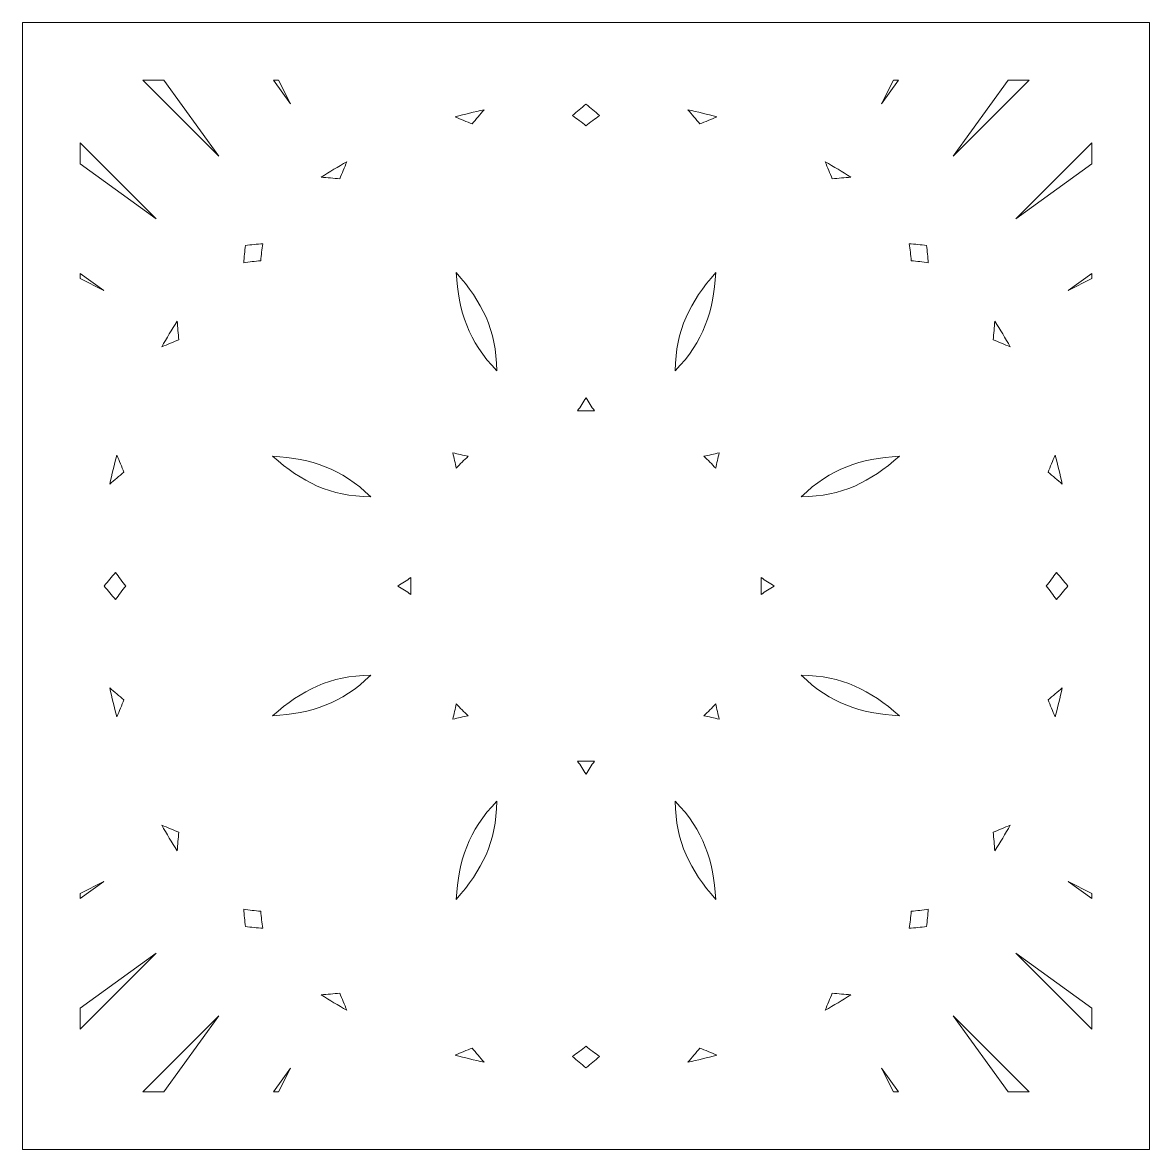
# Model space of a CAD drawing. Header units: centimetres. Extents: x -41.6 to 41.6, y -41.6 to 42.8.
# Drawn here: x -41.58 to -16.18, y -41.58 to -16.18 of the extents above; entities that cross this region are included whole.
import ezdxf

# ---------------------------------------------------------------- set-up
doc = ezdxf.new("R2010")
doc.units = ezdxf.units.CM
doc.header["$MEASUREMENT"] = 0
doc.layers.add('layer 1', color=7, linetype='Continuous')

msp = doc.modelspace()

# ---------------------------------------------------------------- linework, layer by layer
at = {"layer": 'layer 1', "color": 250, "lineweight": 9}
for points, knots in [([(-41.58355, -16.18353), (-41.58355, -16.18353), (-41.58354, -41.58354), (-41.58354, -41.58354), (-41.58354, -41.58354), (-41.58354, -41.58354), (-16.18354, -41.58354), (-16.18354, -41.58354), (-16.18354, -41.58354), (-16.18354, -41.58354), (-16.18354, -16.18354), (-16.18354, -16.18354), (-16.18354, -16.18354), (-16.18354, -16.18354), (-41.58355, -16.18353), (-41.58355, -16.18353)], [0, 0, 0, 0, 0.2, 0.2, 0.2, 0.2, 0.4, 0.4, 0.4, 0.4, 0.6, 0.6, 0.6, 0.6, 1, 1, 1, 1]), ([(-37.16104, -19.1918), (-37.16104, -19.1918), (-38.8693, -17.48354), (-38.8693, -17.48354), (-38.8693, -17.48354), (-38.8693, -17.48354), (-38.40217, -17.48354), (-38.40217, -17.48354), (-38.40217, -17.48354), (-38.40217, -17.48354), (-37.16104, -19.1918), (-37.16104, -19.1918)], [0, 0, 0, 0, 0.25, 0.25, 0.25, 0.25, 0.5, 0.5, 0.5, 0.5, 1, 1, 1, 1]), ([(-35.54298, -18.01627), (-35.54298, -18.01627), (-35.93003, -17.48353), (-35.93003, -17.48353), (-35.93003, -17.48353), (-35.93003, -17.48353), (-35.81443, -17.48354), (-35.81443, -17.48354), (-35.81443, -17.48354), (-35.81443, -17.48354), (-35.54298, -18.01627), (-35.54298, -18.01627)], [0, 0, 0, 0, 0.25, 0.25, 0.25, 0.25, 0.5, 0.5, 0.5, 0.5, 1, 1, 1, 1]), ([(-21.83691, -17.48353), (-21.83691, -17.48353), (-22.22397, -18.01627), (-22.22397, -18.01627), (-22.22397, -18.01627), (-22.22397, -18.01627), (-21.95252, -17.48354), (-21.95252, -17.48354), (-21.95252, -17.48354), (-21.95252, -17.48354), (-21.83691, -17.48353), (-21.83691, -17.48353)], [0, 0, 0, 0, 0.25, 0.25, 0.25, 0.25, 0.5, 0.5, 0.5, 0.5, 1, 1, 1, 1]), ([(-20.6059, -19.1918), (-20.6059, -19.1918), (-19.36478, -17.48354), (-19.36478, -17.48354), (-19.36478, -17.48354), (-19.36478, -17.48354), (-18.89765, -17.48354), (-18.89765, -17.48354), (-18.89765, -17.48354), (-18.89765, -17.48354), (-20.6059, -19.1918), (-20.6059, -19.1918)], [0, 0, 0, 0, 0.25, 0.25, 0.25, 0.25, 0.5, 0.5, 0.5, 0.5, 1, 1, 1, 1]), ([(-28.88358, -18.51467), (-28.98285, -18.43224), (-29.08409, -18.35384), (-29.18792, -18.27896), (-29.18792, -18.27896), (-29.08827, -18.19233), (-28.98677, -18.10784), (-28.88356, -18.02552), (-28.88356, -18.02552), (-28.78035, -18.10784), (-28.67884, -18.19233), (-28.5792, -18.27895), (-28.5792, -18.27895), (-28.68304, -18.35383), (-28.78429, -18.43223), (-28.88358, -18.51467)], [0, 0, 0, 0, 0.2, 0.2, 0.2, 0.2, 0.4, 0.4, 0.4, 0.4, 0.6, 0.6, 0.6, 0.6, 1, 1, 1, 1]), ([(-31.44811, -18.46885), (-31.57353, -18.41838), (-31.70113, -18.36649), (-31.83161, -18.31059), (-31.83161, -18.31059), (-31.61609, -18.25071), (-31.39913, -18.19741), (-31.181, -18.15092), (-31.181, -18.15092), (-31.27234, -18.25519), (-31.36141, -18.36119), (-31.44811, -18.46885)], [0, 0, 0, 0, 0.25, 0.25, 0.25, 0.25, 0.5, 0.5, 0.5, 0.5, 1, 1, 1, 1]), ([(-26.31895, -18.46886), (-26.40565, -18.3612), (-26.49472, -18.2552), (-26.58607, -18.15093), (-26.58607, -18.15093), (-26.36795, -18.19741), (-26.15099, -18.25072), (-25.93547, -18.31059), (-25.93547, -18.31059), (-26.06593, -18.36648), (-26.19354, -18.41838), (-26.31895, -18.46886)], [0, 0, 0, 0, 0.25, 0.25, 0.25, 0.25, 0.5, 0.5, 0.5, 0.5, 1, 1, 1, 1]), ([(-38.5753, -20.60597), (-38.5753, -20.60597), (-40.28355, -19.36484), (-40.28355, -19.36484), (-40.28355, -19.36484), (-40.28355, -19.36484), (-40.28355, -18.89771), (-40.28355, -18.89771), (-40.28355, -18.89771), (-40.28355, -18.89771), (-38.5753, -20.60597), (-38.5753, -20.60597)], [0, 0, 0, 0, 0.25, 0.25, 0.25, 0.25, 0.5, 0.5, 0.5, 0.5, 1, 1, 1, 1]), ([(-19.19173, -20.60605), (-19.19173, -20.60605), (-17.48348, -18.8978), (-17.48348, -18.8978), (-17.48348, -18.8978), (-17.48348, -18.8978), (-17.48348, -19.36493), (-17.48348, -19.36493), (-17.48348, -19.36493), (-17.48348, -19.36493), (-19.19173, -20.60605), (-19.19173, -20.60605)], [0, 0, 0, 0, 0.25, 0.25, 0.25, 0.25, 0.5, 0.5, 0.5, 0.5, 1, 1, 1, 1]), ([(-34.27453, -19.32126), (-34.32746, -19.45358), (-34.38121, -19.58097), (-34.43439, -19.70581), (-34.43439, -19.70581), (-34.57225, -19.69095), (-34.71061, -19.67894), (-34.84937, -19.66979), (-34.84937, -19.66979), (-34.66054, -19.54732), (-34.46891, -19.43099), (-34.27453, -19.32126)], [0, 0, 0, 0, 0.25, 0.25, 0.25, 0.25, 0.5, 0.5, 0.5, 0.5, 1, 1, 1, 1]), ([(-23.33268, -19.70581), (-23.38585, -19.58099), (-23.43958, -19.4536), (-23.4925, -19.3213), (-23.4925, -19.3213), (-23.29815, -19.43102), (-23.10652, -19.54732), (-22.91773, -19.66979), (-22.91773, -19.66979), (-23.05647, -19.67896), (-23.19483, -19.69094), (-23.33268, -19.70581)], [0, 0, 0, 0, 0.25, 0.25, 0.25, 0.25, 0.5, 0.5, 0.5, 0.5, 1, 1, 1, 1]), ([(-36.21547, -21.55165), (-36.34395, -21.56356), (-36.47098, -21.57972), (-36.59735, -21.60019), (-36.59735, -21.60019), (-36.58814, -21.46846), (-36.57611, -21.33695), (-36.56134, -21.20576), (-36.56134, -21.20576), (-36.43015, -21.19098), (-36.29863, -21.17896), (-36.16692, -21.16974), (-36.16692, -21.16974), (-36.1874, -21.29612), (-36.20356, -21.42316), (-36.21547, -21.55165)], [0, 0, 0, 0, 0.2, 0.2, 0.2, 0.2, 0.4, 0.4, 0.4, 0.4, 0.6, 0.6, 0.6, 0.6, 1, 1, 1, 1]), ([(-21.55167, -21.55162), (-21.56358, -21.42314), (-21.57974, -21.29611), (-21.60021, -21.16974), (-21.60021, -21.16974), (-21.46848, -21.17896), (-21.33697, -21.19099), (-21.20578, -21.20576), (-21.20578, -21.20576), (-21.191, -21.33694), (-21.17898, -21.46846), (-21.16976, -21.60017), (-21.16976, -21.60017), (-21.29614, -21.5797), (-21.42318, -21.56353), (-21.55167, -21.55162)], [0, 0, 0, 0, 0.2, 0.2, 0.2, 0.2, 0.4, 0.4, 0.4, 0.4, 0.6, 0.6, 0.6, 0.6, 1, 1, 1, 1]), ([(-39.75083, -22.22403), (-39.75083, -22.22403), (-40.28355, -21.95258), (-40.28355, -21.95258), (-40.28355, -21.95258), (-40.28355, -21.95258), (-40.28356, -21.83698), (-40.28356, -21.83698), (-40.28356, -21.83698), (-40.28356, -21.83698), (-39.75083, -22.22403), (-39.75083, -22.22403)], [0, 0, 0, 0, 0.25, 0.25, 0.25, 0.25, 0.5, 0.5, 0.5, 0.5, 1, 1, 1, 1]), ([(-30.8925, -24.0334), (-31.53947, -23.36511), (-31.75334, -22.70231), (-31.80929, -21.82011), (-31.80929, -21.82011), (-31.22504, -22.48347), (-30.90758, -23.10338), (-30.8925, -24.0334)], [0, 0, 0, 0, 0.33333333, 0.33333333, 0.33333333, 0.33333333, 1, 1, 1, 1]), ([(-26.87449, -24.03341), (-26.85942, -23.10338), (-26.54197, -22.48348), (-25.95773, -21.82011), (-25.95773, -21.82011), (-26.01367, -22.70231), (-26.22752, -23.36512), (-26.87449, -24.03341)], [0, 0, 0, 0, 0.33333333, 0.33333333, 0.33333333, 0.33333333, 1, 1, 1, 1]), ([(-17.48348, -21.95267), (-17.48348, -21.95267), (-18.0162, -22.22412), (-18.0162, -22.22412), (-18.0162, -22.22412), (-18.0162, -22.22412), (-17.48347, -21.83706), (-17.48347, -21.83706), (-17.48347, -21.83706), (-17.48347, -21.83706), (-17.48348, -21.95267), (-17.48348, -21.95267)], [0, 0, 0, 0, 0.25, 0.25, 0.25, 0.25, 0.5, 0.5, 0.5, 0.5, 1, 1, 1, 1]), ([(-38.06126, -23.33267), (-38.18608, -23.38585), (-38.31349, -23.43959), (-38.4458, -23.49252), (-38.4458, -23.49252), (-38.33608, -23.29814), (-38.21977, -23.1065), (-38.09729, -22.91769), (-38.09729, -22.91769), (-38.08813, -23.05645), (-38.07613, -23.19482), (-38.06126, -23.33267)], [0, 0, 0, 0, 0.25, 0.25, 0.25, 0.25, 0.5, 0.5, 0.5, 0.5, 1, 1, 1, 1]), ([(-19.3213, -23.49252), (-19.4536, -23.43959), (-19.58099, -23.38586), (-19.70582, -23.33268), (-19.70582, -23.33268), (-19.69096, -23.19483), (-19.67896, -23.05648), (-19.66979, -22.91773), (-19.66979, -22.91773), (-19.54733, -23.10653), (-19.43102, -23.29816), (-19.3213, -23.49252)], [0, 0, 0, 0, 0.25, 0.25, 0.25, 0.25, 0.5, 0.5, 0.5, 0.5, 1, 1, 1, 1]), ([(-28.69271, -24.93855), (-28.81927, -24.93233), (-28.94659, -24.93222), (-29.07423, -24.93838), (-29.07423, -24.93838), (-29.00922, -24.83969), (-28.94553, -24.7402), (-28.88351, -24.63972), (-28.88351, -24.63972), (-28.82147, -24.74024), (-28.75776, -24.8398), (-28.69271, -24.93855)], [0, 0, 0, 0, 0.25, 0.25, 0.25, 0.25, 0.5, 0.5, 0.5, 0.5, 1, 1, 1, 1]), ([(-31.80804, -26.22876), (-31.83185, -26.11301), (-31.85718, -25.99762), (-31.88437, -25.88272), (-31.88437, -25.88272), (-31.76942, -25.90993), (-31.65397, -25.93528), (-31.53815, -25.9591), (-31.53815, -25.9591), (-31.63204, -26.04421), (-31.72214, -26.13415), (-31.80804, -26.22876)], [0, 0, 0, 0, 0.25, 0.25, 0.25, 0.25, 0.5, 0.5, 0.5, 0.5, 1, 1, 1, 1]), ([(-25.95903, -26.22893), (-26.04414, -26.13504), (-26.13409, -26.04494), (-26.2287, -25.95904), (-26.2287, -25.95904), (-26.11294, -25.93523), (-25.99756, -25.9099), (-25.88266, -25.88271), (-25.88266, -25.88271), (-25.90986, -25.99766), (-25.93521, -26.11311), (-25.95903, -26.22893)], [0, 0, 0, 0, 0.25, 0.25, 0.25, 0.25, 0.5, 0.5, 0.5, 0.5, 1, 1, 1, 1]), ([(-39.29821, -26.31895), (-39.40587, -26.40565), (-39.51188, -26.49473), (-39.61616, -26.58608), (-39.61616, -26.58608), (-39.56968, -26.36795), (-39.51634, -26.15097), (-39.45647, -25.93544), (-39.45647, -25.93544), (-39.40058, -26.06592), (-39.34869, -26.19353), (-39.29821, -26.31895)], [0, 0, 0, 0, 0.25, 0.25, 0.25, 0.25, 0.5, 0.5, 0.5, 0.5, 1, 1, 1, 1]), ([(-33.73367, -26.87455), (-34.6637, -26.85949), (-35.2836, -26.54203), (-35.94697, -25.95779), (-35.94697, -25.95779), (-35.06477, -26.01373), (-34.40196, -26.22759), (-33.73367, -26.87455)], [0, 0, 0, 0, 0.33333333, 0.33333333, 0.33333333, 0.33333333, 1, 1, 1, 1]), ([(-21.82005, -25.95779), (-22.48341, -26.54204), (-23.10331, -26.8595), (-24.03333, -26.87458), (-24.03333, -26.87458), (-23.36505, -26.22761), (-22.70224, -26.01374), (-21.82005, -25.95779)], [0, 0, 0, 0, 0.33333333, 0.33333333, 0.33333333, 0.33333333, 1, 1, 1, 1]), ([(-18.46886, -26.31895), (-18.41839, -26.19355), (-18.3665, -26.06594), (-18.31061, -25.93547), (-18.31061, -25.93547), (-18.25074, -26.15098), (-18.19743, -26.36793), (-18.15094, -26.58606), (-18.15094, -26.58606), (-18.25521, -26.49471), (-18.36121, -26.40564), (-18.46886, -26.31895)], [0, 0, 0, 0, 0.25, 0.25, 0.25, 0.25, 0.5, 0.5, 0.5, 0.5, 1, 1, 1, 1]), ([(-39.25242, -28.88356), (-39.33485, -28.98283), (-39.41325, -29.08407), (-39.48814, -29.1879), (-39.48814, -29.1879), (-39.57476, -29.08825), (-39.65926, -28.98675), (-39.74158, -28.88354), (-39.74158, -28.88354), (-39.65926, -28.78033), (-39.57476, -28.67882), (-39.48814, -28.57918), (-39.48814, -28.57918), (-39.41327, -28.68302), (-39.33486, -28.78427), (-39.25242, -28.88356)], [0, 0, 0, 0, 0.2, 0.2, 0.2, 0.2, 0.4, 0.4, 0.4, 0.4, 0.6, 0.6, 0.6, 0.6, 1, 1, 1, 1]), ([(-32.8287, -29.07429), (-32.92739, -29.00929), (-33.02688, -28.9456), (-33.12736, -28.88358), (-33.12736, -28.88358), (-33.02684, -28.82153), (-32.92728, -28.75782), (-32.82853, -28.69277), (-32.82853, -28.69277), (-32.83475, -28.81934), (-32.83486, -28.94665), (-32.8287, -29.07429)], [0, 0, 0, 0, 0.25, 0.25, 0.25, 0.25, 0.5, 0.5, 0.5, 0.5, 1, 1, 1, 1]), ([(-24.93848, -29.07437), (-24.93227, -28.94781), (-24.93216, -28.82049), (-24.93832, -28.69285), (-24.93832, -28.69285), (-24.83963, -28.75786), (-24.74013, -28.82155), (-24.63966, -28.88357), (-24.63966, -28.88357), (-24.74017, -28.94561), (-24.83973, -29.00932), (-24.93848, -29.07437)], [0, 0, 0, 0, 0.25, 0.25, 0.25, 0.25, 0.5, 0.5, 0.5, 0.5, 1, 1, 1, 1]), ([(-18.27897, -29.1879), (-18.35385, -29.08406), (-18.43225, -28.9828), (-18.51469, -28.88352), (-18.51469, -28.88352), (-18.43226, -28.78425), (-18.35386, -28.683), (-18.27898, -28.57917), (-18.27898, -28.57917), (-18.19235, -28.67882), (-18.10786, -28.78033), (-18.02554, -28.88354), (-18.02554, -28.88354), (-18.10786, -28.98675), (-18.19235, -29.08825), (-18.27897, -29.1879)], [0, 0, 0, 0, 0.2, 0.2, 0.2, 0.2, 0.4, 0.4, 0.4, 0.4, 0.6, 0.6, 0.6, 0.6, 1, 1, 1, 1]), ([(-33.73368, -30.89256), (-34.40197, -31.53954), (-35.06477, -31.7534), (-35.94697, -31.80935), (-35.94697, -31.80935), (-35.28361, -31.22511), (-34.6637, -30.90764), (-33.73368, -30.89256)], [0, 0, 0, 0, 0.33333333, 0.33333333, 0.33333333, 0.33333333, 1, 1, 1, 1]), ([(-21.82005, -31.80935), (-22.70224, -31.75341), (-23.36506, -31.53956), (-24.03335, -30.89259), (-24.03335, -30.89259), (-23.10331, -30.90766), (-22.48341, -31.22511), (-21.82005, -31.80935)], [0, 0, 0, 0, 0.33333333, 0.33333333, 0.33333333, 0.33333333, 1, 1, 1, 1]), ([(-39.29821, -31.44811), (-39.34869, -31.57352), (-39.40058, -31.70113), (-39.45648, -31.83161), (-39.45648, -31.83161), (-39.51636, -31.61609), (-39.56967, -31.39913), (-39.61616, -31.18098), (-39.61616, -31.18098), (-39.51188, -31.27233), (-39.40588, -31.3614), (-39.29821, -31.44811)], [0, 0, 0, 0, 0.25, 0.25, 0.25, 0.25, 0.5, 0.5, 0.5, 0.5, 1, 1, 1, 1]), ([(-18.31061, -31.83159), (-18.3665, -31.70112), (-18.41838, -31.57352), (-18.46886, -31.44811), (-18.46886, -31.44811), (-18.36121, -31.36142), (-18.25521, -31.27236), (-18.15094, -31.18102), (-18.15094, -31.18102), (-18.19741, -31.39913), (-18.25075, -31.61608), (-18.31061, -31.83159)], [0, 0, 0, 0, 0.25, 0.25, 0.25, 0.25, 0.5, 0.5, 0.5, 0.5, 1, 1, 1, 1]), ([(-31.53832, -31.8081), (-31.65407, -31.83192), (-31.76946, -31.85725), (-31.88436, -31.88443), (-31.88436, -31.88443), (-31.85715, -31.76948), (-31.8318, -31.65403), (-31.80798, -31.53821), (-31.80798, -31.53821), (-31.72287, -31.6321), (-31.63293, -31.7222), (-31.53832, -31.8081)], [0, 0, 0, 0, 0.25, 0.25, 0.25, 0.25, 0.5, 0.5, 0.5, 0.5, 1, 1, 1, 1]), ([(-25.88265, -31.88442), (-25.9976, -31.85722), (-26.11305, -31.83187), (-26.22887, -31.80805), (-26.22887, -31.80805), (-26.13498, -31.72294), (-26.04488, -31.63299), (-25.95898, -31.53838), (-25.95898, -31.53838), (-25.93516, -31.65414), (-25.90983, -31.76952), (-25.88265, -31.88442)], [0, 0, 0, 0, 0.25, 0.25, 0.25, 0.25, 0.5, 0.5, 0.5, 0.5, 1, 1, 1, 1]), ([(-28.8835, -33.12742), (-28.94555, -33.02691), (-29.00926, -32.92735), (-29.07431, -32.8286), (-29.07431, -32.8286), (-28.94774, -32.83481), (-28.82043, -32.83492), (-28.69279, -32.82876), (-28.69279, -32.82876), (-28.75779, -32.92745), (-28.82148, -33.02695), (-28.8835, -33.12742)], [0, 0, 0, 0, 0.25, 0.25, 0.25, 0.25, 0.5, 0.5, 0.5, 0.5, 1, 1, 1, 1]), ([(-31.80929, -35.94703), (-31.75335, -35.06484), (-31.53949, -34.40202), (-30.89253, -33.73373), (-30.89253, -33.73373), (-30.90759, -34.66377), (-31.22505, -35.28367), (-31.80929, -35.94703)], [0, 0, 0, 0, 0.33333333, 0.33333333, 0.33333333, 0.33333333, 1, 1, 1, 1]), ([(-25.95773, -35.94703), (-26.54197, -35.28367), (-26.85944, -34.66377), (-26.87452, -33.73375), (-26.87452, -33.73375), (-26.22754, -34.40203), (-26.01368, -35.06484), (-25.95773, -35.94703)], [0, 0, 0, 0, 0.33333333, 0.33333333, 0.33333333, 0.33333333, 1, 1, 1, 1]), ([(-38.06125, -34.43438), (-38.07612, -34.57225), (-38.08811, -34.71061), (-38.09728, -34.84938), (-38.09728, -34.84938), (-38.21976, -34.66054), (-38.33608, -34.46891), (-38.44581, -34.27453), (-38.44581, -34.27453), (-38.3135, -34.32746), (-38.18609, -34.38119), (-38.06125, -34.43438)], [0, 0, 0, 0, 0.25, 0.25, 0.25, 0.25, 0.5, 0.5, 0.5, 0.5, 1, 1, 1, 1]), ([(-19.66979, -34.84933), (-19.67895, -34.71059), (-19.69095, -34.57223), (-19.70581, -34.43439), (-19.70581, -34.43439), (-19.58099, -34.38121), (-19.4536, -34.32747), (-19.3213, -34.27454), (-19.3213, -34.27454), (-19.43101, -34.4689), (-19.54732, -34.66054), (-19.66979, -34.84933)], [0, 0, 0, 0, 0.25, 0.25, 0.25, 0.25, 0.5, 0.5, 0.5, 0.5, 1, 1, 1, 1]), ([(-39.75083, -35.54304), (-39.75083, -35.54304), (-40.28356, -35.9301), (-40.28356, -35.9301), (-40.28356, -35.9301), (-40.28356, -35.9301), (-40.28355, -35.81449), (-40.28355, -35.81449), (-40.28355, -35.81449), (-40.28355, -35.81449), (-39.75083, -35.54304), (-39.75083, -35.54304)], [0, 0, 0, 0, 0.25, 0.25, 0.25, 0.25, 0.5, 0.5, 0.5, 0.5, 1, 1, 1, 1]), ([(-17.48347, -35.93018), (-17.48347, -35.93018), (-18.0162, -35.54313), (-18.0162, -35.54313), (-18.0162, -35.54313), (-18.0162, -35.54313), (-17.48348, -35.81458), (-17.48348, -35.81458), (-17.48348, -35.81458), (-17.48348, -35.81458), (-17.48347, -35.93018), (-17.48347, -35.93018)], [0, 0, 0, 0, 0.25, 0.25, 0.25, 0.25, 0.5, 0.5, 0.5, 0.5, 1, 1, 1, 1]), ([(-36.59735, -36.1669), (-36.47098, -36.18738), (-36.34394, -36.20354), (-36.21544, -36.21545), (-36.21544, -36.21545), (-36.20353, -36.34393), (-36.18738, -36.47096), (-36.16691, -36.59733), (-36.16691, -36.59733), (-36.29863, -36.58812), (-36.43015, -36.57609), (-36.56134, -36.56132), (-36.56134, -36.56132), (-36.57612, -36.43013), (-36.58814, -36.29861), (-36.59735, -36.1669)], [0, 0, 0, 0, 0.2, 0.2, 0.2, 0.2, 0.4, 0.4, 0.4, 0.4, 0.6, 0.6, 0.6, 0.6, 1, 1, 1, 1]), ([(-21.60019, -36.59733), (-21.57972, -36.47096), (-21.56355, -36.34392), (-21.55164, -36.21542), (-21.55164, -36.21542), (-21.42316, -36.20351), (-21.29613, -36.18736), (-21.16976, -36.16689), (-21.16976, -36.16689), (-21.17898, -36.29861), (-21.19101, -36.43013), (-21.20578, -36.56132), (-21.20578, -36.56132), (-21.33696, -36.5761), (-21.46848, -36.58812), (-21.60019, -36.59733)], [0, 0, 0, 0, 0.2, 0.2, 0.2, 0.2, 0.4, 0.4, 0.4, 0.4, 0.6, 0.6, 0.6, 0.6, 1, 1, 1, 1]), ([(-38.5753, -37.16111), (-38.5753, -37.16111), (-40.28355, -38.86936), (-40.28355, -38.86936), (-40.28355, -38.86936), (-40.28355, -38.86936), (-40.28355, -38.40223), (-40.28355, -38.40223), (-40.28355, -38.40223), (-40.28355, -38.40223), (-38.5753, -37.16111), (-38.5753, -37.16111)], [0, 0, 0, 0, 0.25, 0.25, 0.25, 0.25, 0.5, 0.5, 0.5, 0.5, 1, 1, 1, 1]), ([(-17.48348, -38.86945), (-17.48348, -38.86945), (-19.19173, -37.16119), (-19.19173, -37.16119), (-19.19173, -37.16119), (-19.19173, -37.16119), (-17.48348, -38.40232), (-17.48348, -38.40232), (-17.48348, -38.40232), (-17.48348, -38.40232), (-17.48348, -38.86945), (-17.48348, -38.86945)], [0, 0, 0, 0, 0.25, 0.25, 0.25, 0.25, 0.5, 0.5, 0.5, 0.5, 1, 1, 1, 1]), ([(-34.84937, -38.09727), (-34.71061, -38.08812), (-34.57225, -38.07612), (-34.43439, -38.06125), (-34.43439, -38.06125), (-34.38121, -38.18608), (-34.32748, -38.31349), (-34.27455, -38.44579), (-34.27455, -38.44579), (-34.46892, -38.33608), (-34.66056, -38.21976), (-34.84937, -38.09727)], [0, 0, 0, 0, 0.25, 0.25, 0.25, 0.25, 0.5, 0.5, 0.5, 0.5, 1, 1, 1, 1]), ([(-23.49253, -38.44577), (-23.43961, -38.31346), (-23.38587, -38.18607), (-23.33268, -38.06125), (-23.33268, -38.06125), (-23.19484, -38.07611), (-23.05648, -38.08811), (-22.91773, -38.09727), (-22.91773, -38.09727), (-23.10654, -38.21974), (-23.29816, -38.33605), (-23.49253, -38.44577)], [0, 0, 0, 0, 0.25, 0.25, 0.25, 0.25, 0.5, 0.5, 0.5, 0.5, 1, 1, 1, 1]), ([(-37.16113, -38.57536), (-37.16113, -38.57536), (-38.40225, -40.28362), (-38.40225, -40.28362), (-38.40225, -40.28362), (-38.40225, -40.28362), (-38.86938, -40.28362), (-38.86938, -40.28362), (-38.86938, -40.28362), (-38.86938, -40.28362), (-37.16113, -38.57536), (-37.16113, -38.57536)], [0, 0, 0, 0, 0.25, 0.25, 0.25, 0.25, 0.5, 0.5, 0.5, 0.5, 1, 1, 1, 1]), ([(-19.36486, -40.28362), (-19.36486, -40.28362), (-20.60599, -38.57536), (-20.60599, -38.57536), (-20.60599, -38.57536), (-20.60599, -38.57536), (-18.89773, -40.28362), (-18.89773, -40.28362), (-18.89773, -40.28362), (-18.89773, -40.28362), (-19.36486, -40.28362), (-19.36486, -40.28362)], [0, 0, 0, 0, 0.25, 0.25, 0.25, 0.25, 0.5, 0.5, 0.5, 0.5, 1, 1, 1, 1]), ([(-31.83161, -39.45647), (-31.70113, -39.40057), (-31.57353, -39.34868), (-31.44812, -39.2982), (-31.44812, -39.2982), (-31.36142, -39.40586), (-31.27235, -39.51186), (-31.18101, -39.61614), (-31.18101, -39.61614), (-31.39915, -39.56966), (-31.61609, -39.51633), (-31.83161, -39.45647)], [0, 0, 0, 0, 0.25, 0.25, 0.25, 0.25, 0.5, 0.5, 0.5, 0.5, 1, 1, 1, 1]), ([(-29.18792, -39.48812), (-29.08408, -39.41325), (-28.98282, -39.33484), (-28.88354, -39.2524), (-28.88354, -39.2524), (-28.78427, -39.33483), (-28.68302, -39.41323), (-28.57919, -39.48812), (-28.57919, -39.48812), (-28.67884, -39.57474), (-28.78035, -39.65924), (-28.88356, -39.74156), (-28.88356, -39.74156), (-28.98677, -39.65924), (-29.08827, -39.57474), (-29.18792, -39.48812)], [0, 0, 0, 0, 0.2, 0.2, 0.2, 0.2, 0.4, 0.4, 0.4, 0.4, 0.6, 0.6, 0.6, 0.6, 1, 1, 1, 1]), ([(-26.58606, -39.61614), (-26.49472, -39.51187), (-26.40565, -39.40586), (-26.31896, -39.29821), (-26.31896, -39.29821), (-26.19355, -39.34868), (-26.06594, -39.40057), (-25.93547, -39.45646), (-25.93547, -39.45646), (-26.15098, -39.51634), (-26.36793, -39.56965), (-26.58606, -39.61614)], [0, 0, 0, 0, 0.25, 0.25, 0.25, 0.25, 0.5, 0.5, 0.5, 0.5, 1, 1, 1, 1]), ([(-35.93012, -40.28363), (-35.93012, -40.28363), (-35.54306, -39.75089), (-35.54306, -39.75089), (-35.54306, -39.75089), (-35.54306, -39.75089), (-35.81451, -40.28362), (-35.81451, -40.28362), (-35.81451, -40.28362), (-35.81451, -40.28362), (-35.93012, -40.28363), (-35.93012, -40.28363)], [0, 0, 0, 0, 0.25, 0.25, 0.25, 0.25, 0.5, 0.5, 0.5, 0.5, 1, 1, 1, 1]), ([(-21.9526, -40.28362), (-21.9526, -40.28362), (-22.22405, -39.75089), (-22.22405, -39.75089), (-22.22405, -39.75089), (-22.22405, -39.75089), (-21.837, -40.28363), (-21.837, -40.28363), (-21.837, -40.28363), (-21.837, -40.28363), (-21.9526, -40.28362), (-21.9526, -40.28362)], [0, 0, 0, 0, 0.25, 0.25, 0.25, 0.25, 0.5, 0.5, 0.5, 0.5, 1, 1, 1, 1])]:
    msp.add_open_spline(points, degree=3, knots=knots, dxfattribs=at)

doc.saveas('drawing.dxf')
